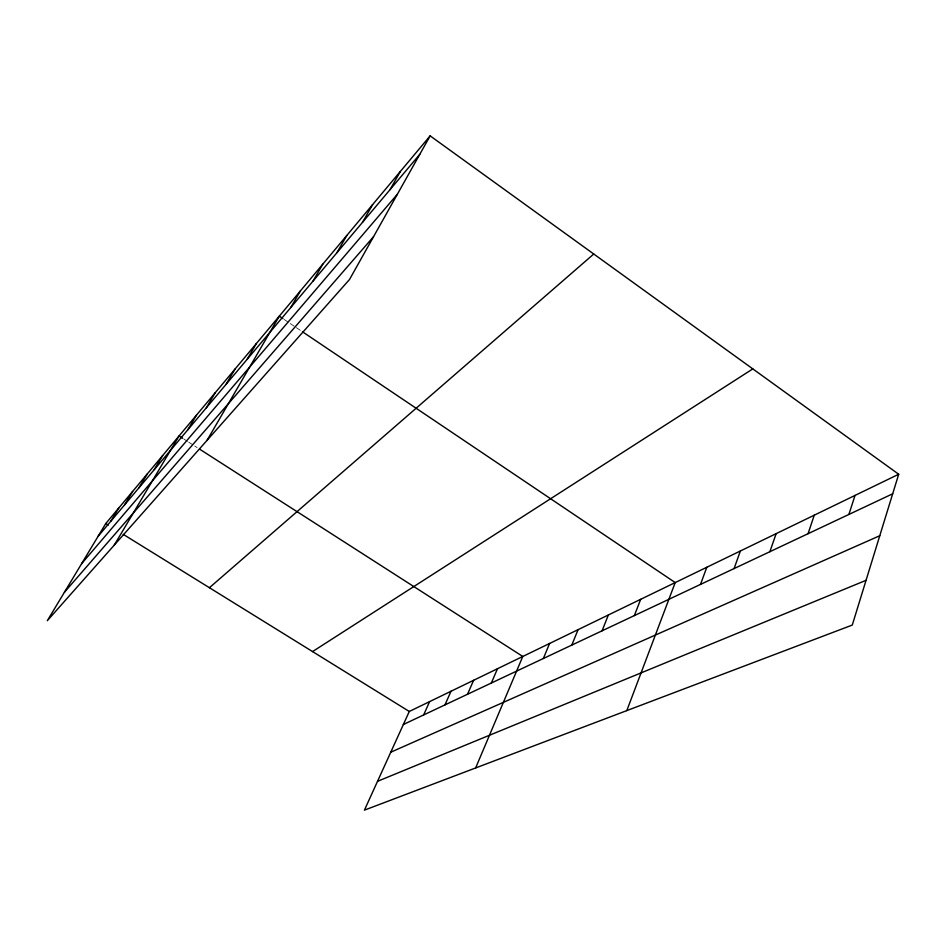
<?xml version="1.0" encoding="UTF-8"?>
<svg xmlns="http://www.w3.org/2000/svg" width="946" height="946" viewBox="0 0 946 946"><rect width="100%" height="100%" fill="white"/><g stroke="black" fill="none" stroke-linecap="round" stroke-linejoin="round"><path stroke-width="0.71" stroke-dasharray="4.73 3.55" d="M183.879 439.062L187.497 441.392M188.715 442.16L193.54 445.259M194.746 446.039L197.158 447.588M284.155 319.452L289.038 322.728M290.256 323.556L295.128 326.831M296.346 327.659L301.23 330.934"/><path stroke-width="1.42" d="M898.7 474.253L852.275 625.07L364.423 810.143L409.287 711.475L898.7 474.253L430.146 135.857L105.775 523.54L47.3 620.718L349.512 279.496L430.146 135.857M848.893 514.447L855.018 495.432M808.05 533.71L814.258 515.192M769.867 551.707L776.122 533.674M734.084 568.581L740.375 550.998M700.489 584.427L706.804 567.269M626.808 710.612L675.208 582.582L302.448 331.762M634.352 615.598L640.678 599.315M602.058 630.828L608.361 614.983M571.786 645.101L578.065 629.669M543.347 658.511L549.591 643.469M475.637 767.951L522.783 656.465L199.582 449.137M491.341 683.024L497.501 668.716M467.513 694.258L473.615 680.292M444.975 704.888L451.017 691.242M423.619 714.963L429.602 701.625M390.036 189.661L400.288 171.545M362.495 222.357L372.582 204.655M336.894 252.759L346.815 235.448M313.031 281.092L322.787 264.171M290.741 307.568L300.32 291.013M207.032 440.375L279.283 316.165L282.937 318.625M247.154 359.314L256.39 343.528M226.023 384.419L235.069 369.011M206.299 407.844L215.156 392.803M187.84 429.756L196.52 415.081M114.23 545.156L179.042 435.964L182.673 438.282M154.281 469.594L162.629 455.594M124.565 504.88L132.582 491.494M138.991 487.758L147.162 474.064M110.942 521.057L118.806 507.955M98.065 536.358L419.74 154.387M81.663 563.615L397.391 194.202M64.399 592.291L373.528 236.713M209.421 587.714L593.757 254.025M312.558 651.581L752.815 368.893M403.363 724.506L892.681 493.8M390.769 752.212L879.78 535.72M377.525 781.325L866.051 580.324M105.775 523.54L108.27 525.089M123.252 534.36L409.287 711.475"/></g></svg>
